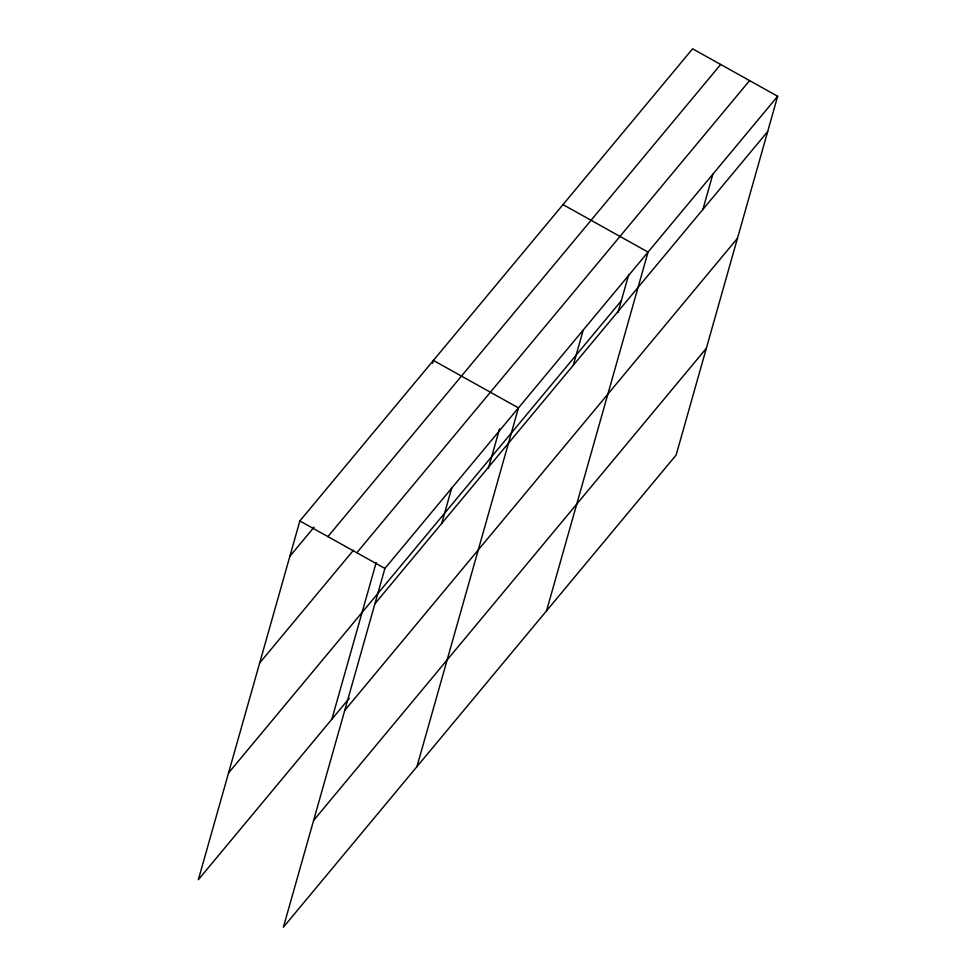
<?xml version="1.0" encoding="UTF-8"?>
<svg xmlns="http://www.w3.org/2000/svg" width="976" height="976" viewBox="0 0 976 976"><rect width="100%" height="100%" fill="white"/><g stroke="black" fill="none" stroke-linecap="round" stroke-linejoin="round"><path stroke-width="1.46" d="M777.665 96.27L384.922 568.435L283.394 927.2L676.136 455.048L777.665 96.27L692.606 48.8L299.864 520.952L198.335 879.73L349.274 698.267M331.864 719.19L376.187 562.591M432.588 363.243L433.393 360.425L518.451 407.895L416.935 766.672M441.701 523.453L451.681 488.159M488.378 468.334L499.566 428.769M573.266 365.28L583.258 329.986M617.979 312.515L628.764 274.427M546.536 610.854L648.052 252.089L562.993 204.606M702.879 209.474L712.858 174.179M289.872 556.247L314.065 527.162M327.924 536.617L720.678 64.465M259.665 662.997L353.519 550.159M356.85 552.758L749.592 80.605M228.543 772.98L621.285 300.828M374.93 603.729L767.673 131.565M344.723 710.467L737.466 238.315M313.601 820.45L706.343 348.298M299.864 520.952L384.922 568.435"/></g></svg>
